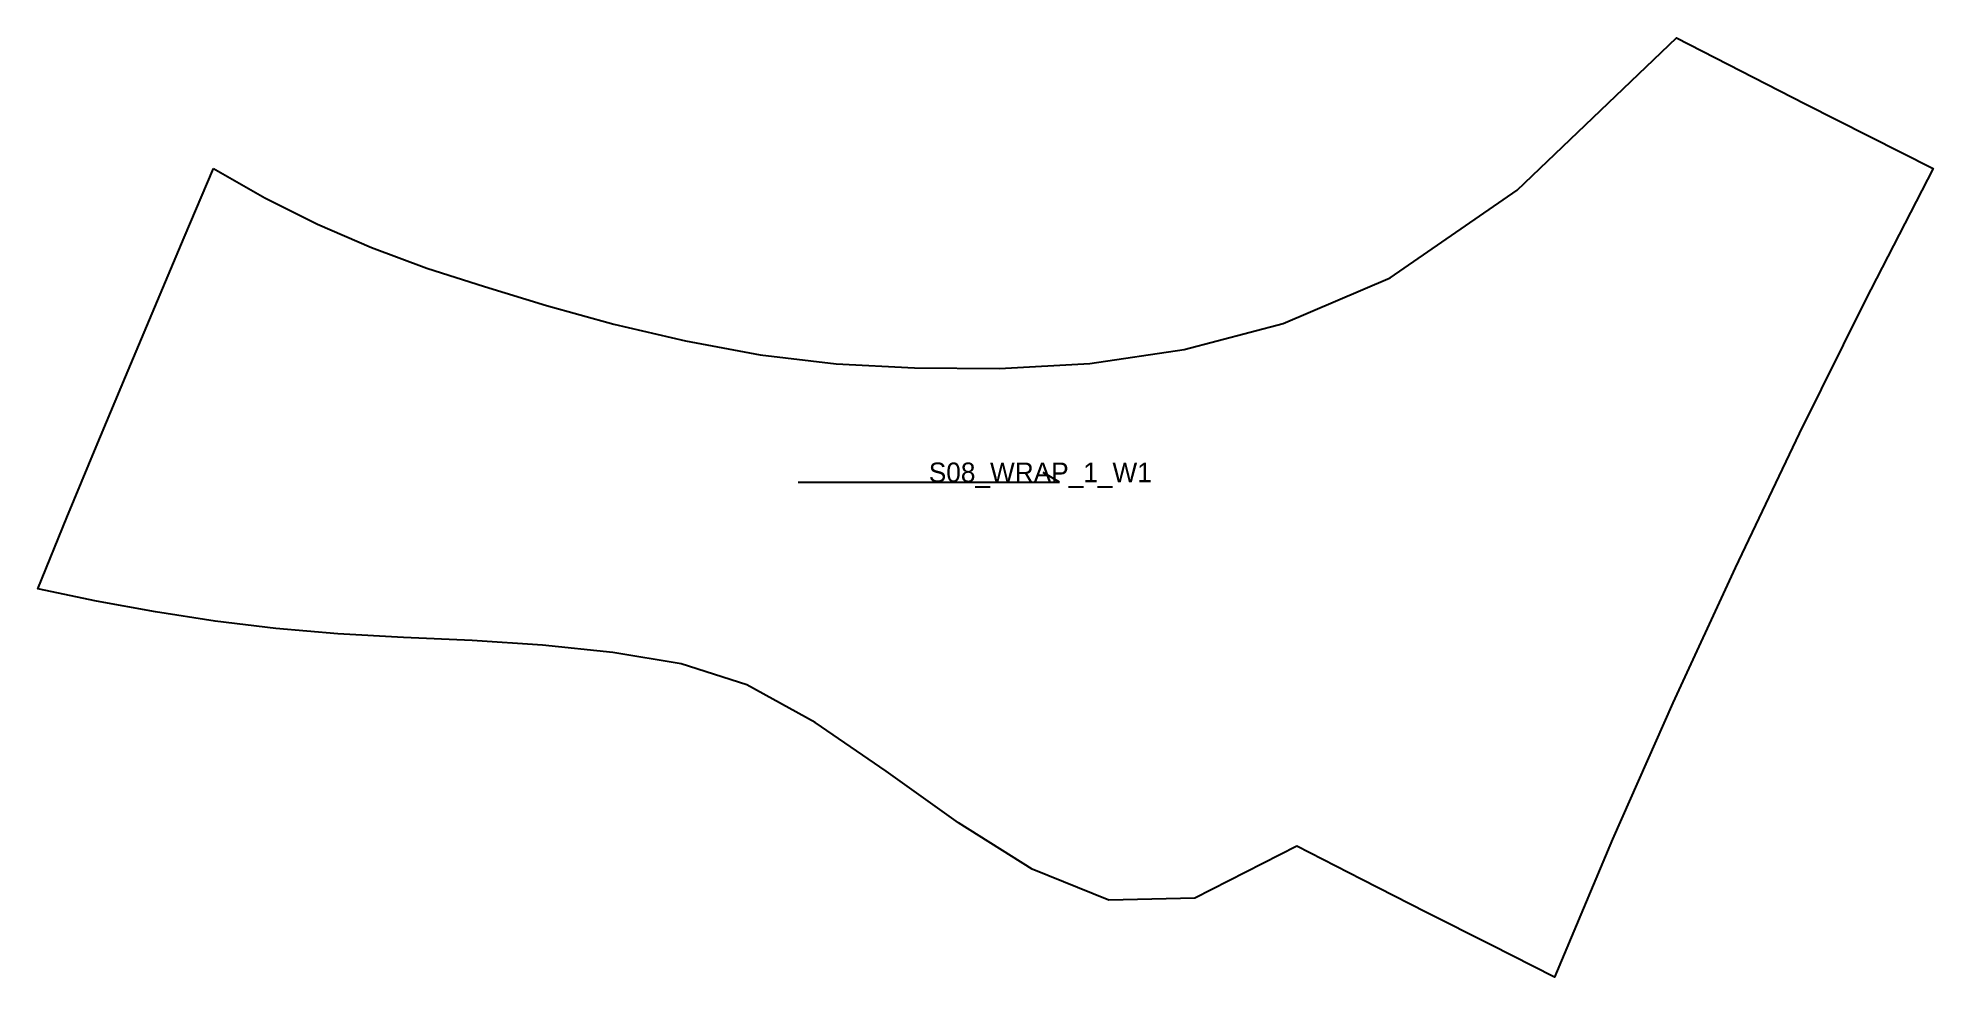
# Model space of a CAD drawing. Header units: millimetres. Extents: x -54 to 526, y -247 to 40.
import ezdxf

# ---------------------------------------------------------------- set-up
doc = ezdxf.new("R2010")
doc.units = ezdxf.units.MM
for name, color, linetype in [('CUT', 1, 'Continuous'), ('GRAIN', 3, 'Continuous'), ('LABEL', 7, 'Continuous'), ('SEW', 5, 'Continuous')]:
    doc.layers.add(name, color=color, linetype=linetype)

msp = doc.modelspace()

# ---------------------------------------------------------------- linework, layer by layer
at = {"layer": 'CUT'}
msp.add_lwpolyline([(0, 0), (15.71, -8.96), (31.82, -17), (48.35, -24.15), (65.29, -30.43), (82.84, -36.12), (101.82, -41.9), (122.43, -47.57), (144.36, -52.74), (167.2, -56.93), (190.49, -59.7), (214.43, -60.96), (240.44, -61.14), (268.06, -59.58), (296.93, -55.39), (327.24, -47.4), (360.01, -33.44), (398.85, -6.59), (447.55, 39.92), (467.29, 29.82), (486.97, 19.81), (506.56, 9.87), (526.07, 0), (505.31, -40.39), (485.11, -81.07), (465.47, -122.05), (446.42, -163.37), (427.99, -205.08), (410.24, -247.23), (390.76, -237.42), (371.1, -227.46), (351.3, -217.4), (331.41, -207.22), (300.18, -223.07), (273.92, -223.69), (250.45, -214.23), (227.92, -200.09), (205.78, -184.3), (184.05, -169.42), (163.13, -157.86), (143.03, -151.5), (122.18, -147.94), (100.68, -145.7), (79.12, -144.32), (58.07, -143.35), (37.99, -142.3), (19.03, -140.67), (0.53, -138.37), (-17.75, -135.58), (-35.84, -132.31), (-53.74, -128.55), (-44.85, -106.71), (-35.92, -85.1), (-26.96, -63.66), (-17.97, -42.35), (-8.97, -21.14), (0, 0)], close=True, dxfattribs=at)
at = {"layer": 'GRAIN'}
for p, q in [((178.81, -95.91), (258.81, -95.91)), ((258.81, -95.91), (253.81, -92.91))]:
    msp.add_line(p, q, dxfattribs=at)
at = {"layer": 'SEW'}
msp.add_lwpolyline([(0, 0), (15.71, -8.96), (31.82, -17), (48.35, -24.15), (65.29, -30.43), (82.84, -36.12), (101.82, -41.9), (122.43, -47.57), (144.36, -52.74), (167.2, -56.93), (190.49, -59.7), (214.43, -60.96), (240.44, -61.14), (268.06, -59.58), (296.93, -55.39), (327.24, -47.4), (360.01, -33.44), (398.85, -6.59), (447.55, 39.92), (467.29, 29.82), (486.97, 19.81), (506.56, 9.87), (526.07, 0), (505.31, -40.39), (485.11, -81.07), (465.47, -122.05), (446.42, -163.37), (427.99, -205.08), (410.24, -247.23), (390.76, -237.42), (371.1, -227.46), (351.3, -217.4), (331.41, -207.22), (300.18, -223.07), (273.92, -223.69), (250.45, -214.23), (227.92, -200.09), (205.78, -184.3), (184.05, -169.42), (163.13, -157.86), (143.03, -151.5), (122.18, -147.94), (100.68, -145.7), (79.12, -144.32), (58.07, -143.35), (37.99, -142.3), (19.03, -140.67), (0.53, -138.37), (-17.75, -135.58), (-35.84, -132.31), (-53.74, -128.55), (-44.85, -106.71), (-35.92, -85.1), (-26.96, -63.66), (-17.97, -42.35), (-8.97, -21.14)], close=True, dxfattribs=at)

# ---------------------------------------------------------------- texts
at = {"layer": 'LABEL'}
msp.add_text('S08_WRAP_1_W1', height=6, dxfattribs=at).set_placement((218.81, -95.91))

doc.saveas('drawing.dxf')
